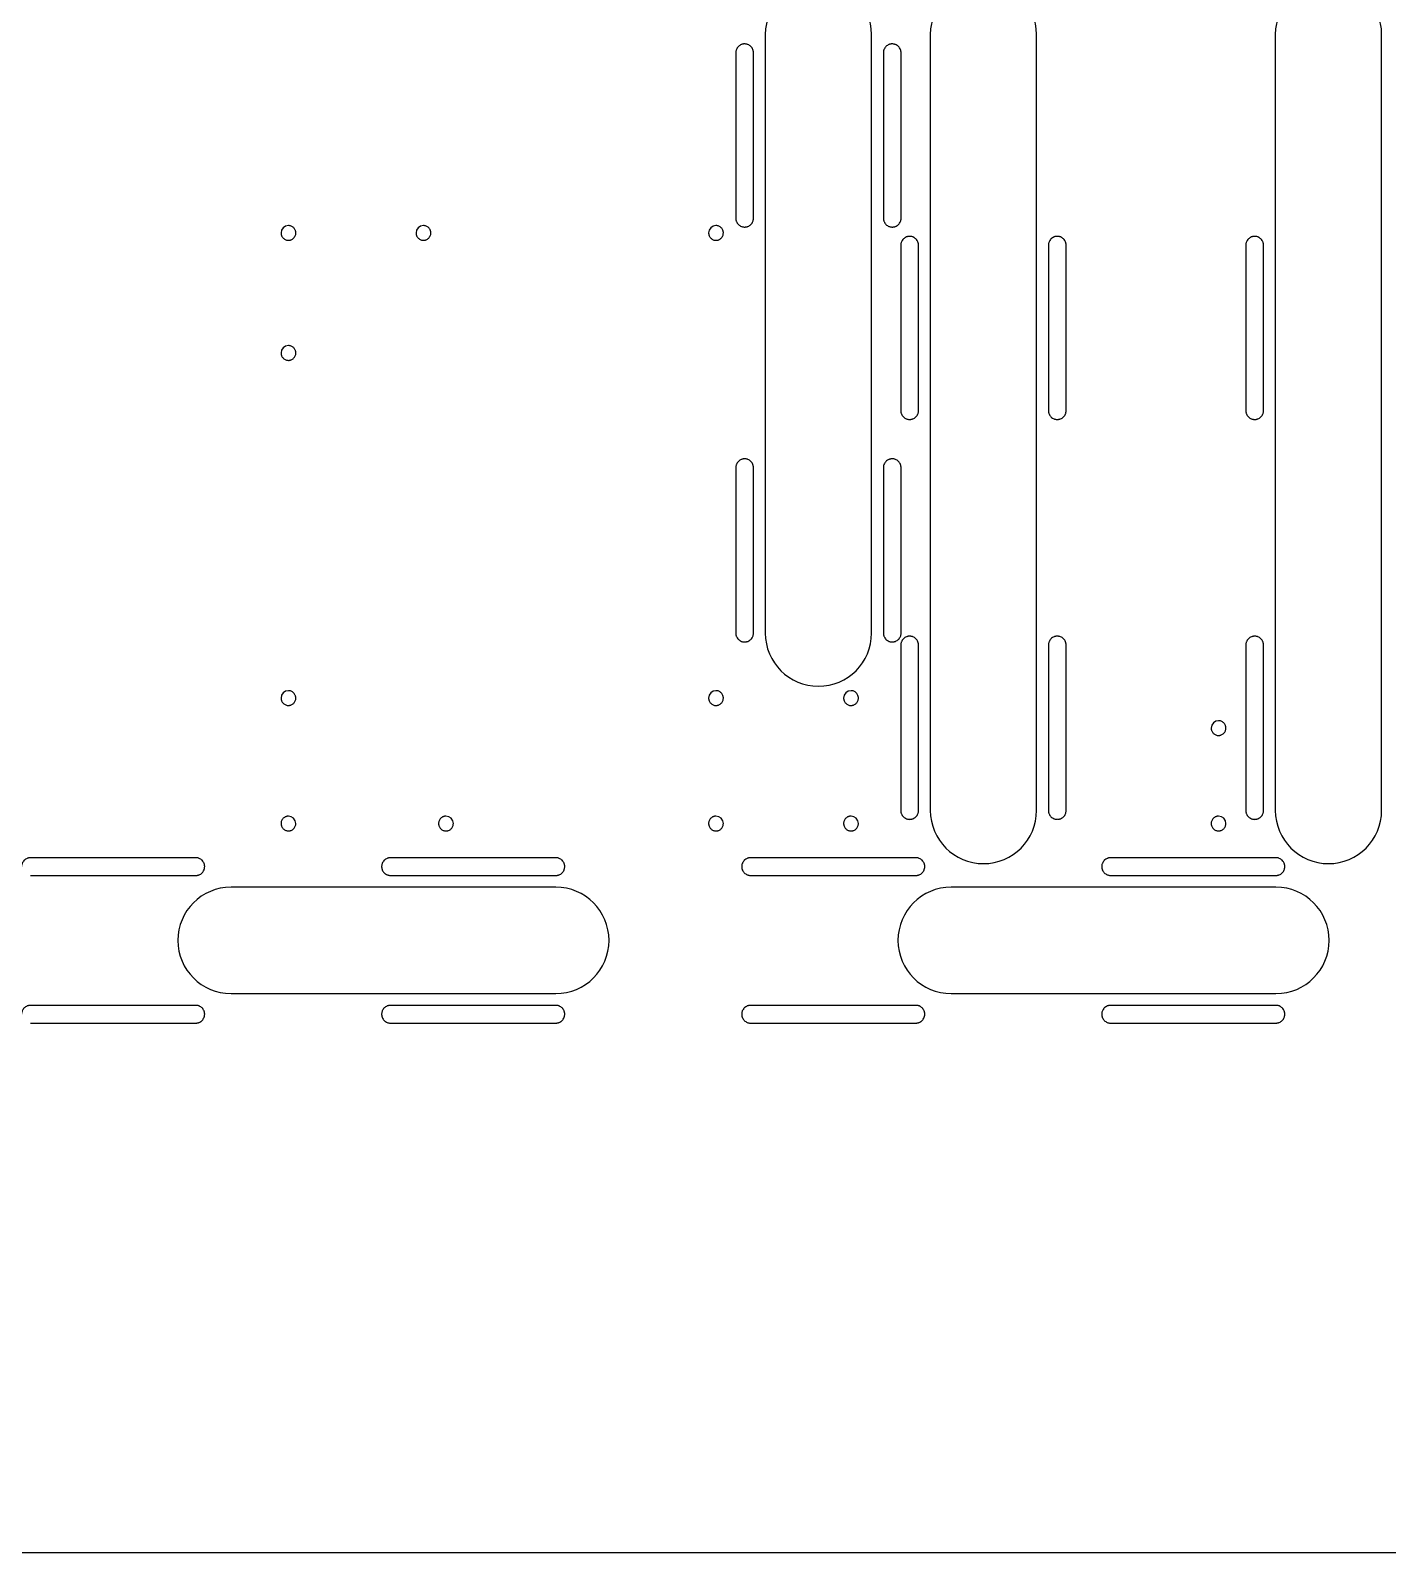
# Model space of a CAD drawing. Header units: millimetres. Extents: x 0 to 691, y 0 to 550.
# Drawn here: x 138.5 to 368.3, y 0 to 257.7 of the extents above; entities that cross this region are included whole.
import ezdxf

# ---------------------------------------------------------------- set-up
doc = ezdxf.new("R2010")
doc.units = ezdxf.units.MM

msp = doc.modelspace()

# ---------------------------------------------------------------- linework, layer by layer
at = {"color": 7, "linetype": 'Continuous', "lineweight": 25}
for p, q in [((262.94, 257), (262.94, 155.65)), ((280.94, 155.65), (280.94, 257)), ((290.88, 257), (290.88, 125.62)), ((308.88, 125.62), (308.88, 257)), ((349.3, 257), (349.3, 125.62)), ((367.3, 125.62), (367.3, 257)), ((257.95, 253.88), (257.95, 225.88)), ((260.95, 225.88), (260.95, 253.88)), ((282.94, 253.88), (282.94, 225.88)), ((285.94, 225.88), (285.94, 253.88)), ((285.89, 221.31), (285.89, 193.31)), ((288.89, 193.31), (288.89, 221.31)), ((310.88, 221.31), (310.88, 193.31)), ((313.88, 193.31), (313.88, 221.31)), ((344.31, 221.31), (344.31, 193.31)), ((347.31, 193.31), (347.31, 221.31)), ((257.95, 183.65), (257.95, 155.65)), ((260.95, 155.65), (260.95, 183.65)), ((282.94, 183.65), (282.94, 155.65)), ((285.94, 155.65), (285.94, 183.65)), ((285.89, 153.62), (285.89, 125.62)), ((288.89, 125.62), (288.89, 153.62)), ((310.88, 153.62), (310.88, 125.62)), ((313.88, 125.62), (313.88, 153.62)), ((344.31, 153.62), (344.31, 125.62)), ((347.31, 125.62), (347.31, 153.62)), ((166.53, 117.62), (138.53, 117.62)), ((227.49, 117.62), (199.49, 117.62)), ((288.45, 117.62), (260.45, 117.62)), ((349.41, 117.62), (321.41, 117.62)), ((138.53, 114.62), (166.53, 114.62)), ((199.49, 114.62), (227.49, 114.62)), ((260.45, 114.62), (288.45, 114.62)), ((321.41, 114.62), (349.41, 114.62)), ((227.49, 112.63), (172.49, 112.63)), ((349.41, 112.63), (294.41, 112.63)), ((172.49, 94.63), (227.49, 94.63)), ((294.41, 94.63), (349.41, 94.63)), ((166.53, 92.63), (138.53, 92.63)), ((227.49, 92.63), (199.49, 92.63)), ((288.45, 92.63), (260.45, 92.63)), ((349.41, 92.63), (321.41, 92.63)), ((138.53, 89.63), (166.53, 89.63)), ((199.49, 89.63), (227.49, 89.63)), ((260.45, 89.63), (288.45, 89.63)), ((321.41, 89.63), (349.41, 89.63)), ((0, 0), (691, 0))]:
    msp.add_line(p, q, dxfattribs=at)
for centre, radius, start, end in [((271.94, 257), 9, 360, 180), ((299.88, 257), 9, 360, 180), ((358.3, 257), 9, 360, 180), ((182.21, 223.39), 1.25, 90, 180), ((205.07, 223.39), 1.25, 90, 180), ((254.6, 223.39), 1.25, 90, 180), ((182.21, 203.07), 1.25, 90, 180), ((271.94, 155.65), 9, 180, 0), ((182.21, 144.65), 1.25, 90, 180), ((254.6, 144.65), 1.25, 90, 180), ((277.46, 144.65), 1.25, 90, 180), ((339.69, 139.57), 1.25, 90, 180), ((182.21, 123.41), 1.25, 0, 90), ((208.88, 123.41), 1.25, 0, 90), ((254.6, 123.41), 1.25, 0, 90), ((277.46, 123.41), 1.25, 0, 90), ((299.88, 125.62), 9, 180, 0), ((339.69, 123.41), 1.25, 0, 90), ((358.3, 125.62), 9, 180, 0), ((172.49, 103.63), 9, 90, 270), ((227.49, 103.63), 9, 270, 90), ((294.41, 103.63), 9, 90, 270), ((349.41, 103.63), 9, 270, 90)]:
    msp.add_arc(centre, radius, start, end, dxfattribs=at)
for points, knots in [([(259.45, 255.38), (259.41, 255.38), (259.33, 255.38), (259.22, 255.37), (259.11, 255.35), (259, 255.32), (258.84, 255.26), (258.62, 255.15), (258.38, 254.95), (258.19, 254.71), (258.06, 254.47), (257.99, 254.26), (257.95, 254.07), (257.95, 253.95), (257.95, 253.88)], [0, 0, 0, 0, 0.048289, 0.096176, 0.143937, 0.191849, 0.240186, 0.370043, 0.500049, 0.62991, 0.759912, 0.840125, 0.919726, 1, 1, 1, 1]), ([(260.95, 253.88), (260.95, 253.92), (260.95, 254), (260.93, 254.11), (260.91, 254.22), (260.88, 254.33), (260.82, 254.5), (260.71, 254.71), (260.52, 254.95), (260.28, 255.15), (260.04, 255.27), (259.82, 255.34), (259.64, 255.38), (259.51, 255.38), (259.45, 255.38)], [0, 0, 0, 0, 0.048291, 0.09618, 0.143941, 0.191852, 0.240187, 0.370048, 0.500049, 0.629906, 0.759912, 0.840121, 0.919723, 1, 1, 1, 1]), ([(284.44, 255.38), (284.4, 255.38), (284.33, 255.38), (284.21, 255.37), (284.1, 255.35), (283.99, 255.32), (283.83, 255.26), (283.61, 255.15), (283.37, 254.95), (283.18, 254.71), (283.05, 254.47), (282.98, 254.26), (282.95, 254.07), (282.94, 253.95), (282.94, 253.88)], [0, 0, 0, 0, 0.048289, 0.096176, 0.143937, 0.191849, 0.240186, 0.370043, 0.500049, 0.62991, 0.759912, 0.840125, 0.919726, 1, 1, 1, 1]), ([(285.94, 253.88), (285.94, 253.92), (285.94, 254), (285.92, 254.11), (285.9, 254.22), (285.87, 254.33), (285.82, 254.5), (285.7, 254.71), (285.51, 254.95), (285.27, 255.15), (285.03, 255.27), (284.81, 255.34), (284.63, 255.38), (284.5, 255.38), (284.44, 255.38)], [0, 0, 0, 0, 0.048291, 0.09618, 0.143941, 0.191852, 0.240187, 0.370048, 0.500049, 0.629906, 0.759912, 0.840121, 0.919723, 1, 1, 1, 1]), ([(183.46, 223.39), (183.46, 223.43), (183.46, 223.51), (183.44, 223.62), (183.41, 223.74), (183.36, 223.89), (183.26, 224.08), (183.1, 224.28), (182.9, 224.44), (182.68, 224.56), (182.44, 224.63), (182.29, 224.63), (182.21, 224.64)], [0, 0, 0, 0, 0.060291, 0.120064, 0.179857, 0.24021, 0.370087, 0.500132, 0.630004, 0.760055, 0.879981, 1, 1, 1, 1]), ([(206.32, 223.39), (206.32, 223.43), (206.32, 223.51), (206.3, 223.62), (206.27, 223.74), (206.22, 223.89), (206.12, 224.08), (205.96, 224.28), (205.76, 224.44), (205.54, 224.56), (205.3, 224.63), (205.15, 224.63), (205.07, 224.64)], [0, 0, 0, 0, 0.060291, 0.120064, 0.179857, 0.24021, 0.370087, 0.500132, 0.630004, 0.760055, 0.879981, 1, 1, 1, 1]), ([(255.85, 223.39), (255.85, 223.43), (255.85, 223.51), (255.83, 223.62), (255.8, 223.74), (255.75, 223.89), (255.65, 224.08), (255.49, 224.28), (255.29, 224.44), (255.07, 224.56), (254.83, 224.63), (254.68, 224.63), (254.6, 224.64)], [0, 0, 0, 0, 0.060291, 0.120064, 0.179857, 0.24021, 0.370087, 0.500132, 0.630004, 0.760055, 0.879981, 1, 1, 1, 1]), ([(257.95, 225.88), (257.95, 225.85), (257.95, 225.77), (257.96, 225.66), (257.98, 225.55), (258.01, 225.44), (258.07, 225.27), (258.19, 225.05), (258.38, 224.82), (258.62, 224.62), (258.86, 224.5), (259.07, 224.43), (259.26, 224.39), (259.39, 224.39), (259.45, 224.38)], [0, 0, 0, 0, 0.048291, 0.09618, 0.143941, 0.191852, 0.240187, 0.370048, 0.500049, 0.629906, 0.759912, 0.840121, 0.919723, 1, 1, 1, 1]), ([(259.45, 224.38), (259.49, 224.38), (259.56, 224.39), (259.67, 224.4), (259.78, 224.42), (259.89, 224.45), (260.06, 224.51), (260.28, 224.62), (260.52, 224.82), (260.71, 225.05), (260.83, 225.29), (260.9, 225.51), (260.94, 225.69), (260.95, 225.82), (260.95, 225.88)], [0, 0, 0, 0, 0.048289, 0.096176, 0.143937, 0.191849, 0.240186, 0.370043, 0.500049, 0.62991, 0.759912, 0.840125, 0.919726, 1, 1, 1, 1]), ([(282.94, 225.88), (282.94, 225.85), (282.94, 225.77), (282.96, 225.66), (282.98, 225.55), (283.01, 225.44), (283.07, 225.27), (283.18, 225.05), (283.37, 224.82), (283.61, 224.62), (283.85, 224.5), (284.07, 224.43), (284.25, 224.39), (284.38, 224.39), (284.44, 224.38)], [0, 0, 0, 0, 0.048291, 0.09618, 0.143941, 0.191852, 0.240187, 0.370048, 0.500049, 0.629906, 0.759912, 0.840121, 0.919723, 1, 1, 1, 1]), ([(284.44, 224.38), (284.48, 224.38), (284.55, 224.39), (284.67, 224.4), (284.78, 224.42), (284.89, 224.45), (285.05, 224.51), (285.27, 224.62), (285.51, 224.82), (285.7, 225.05), (285.83, 225.29), (285.9, 225.51), (285.93, 225.69), (285.94, 225.82), (285.94, 225.88)], [0, 0, 0, 0, 0.048289, 0.096176, 0.143937, 0.191849, 0.240186, 0.370043, 0.500049, 0.62991, 0.759912, 0.840125, 0.919726, 1, 1, 1, 1]), ([(180.96, 223.39), (180.96, 223.35), (180.96, 223.27), (180.98, 223.15), (181.01, 223.04), (181.06, 222.88), (181.16, 222.7), (181.32, 222.5), (181.52, 222.34), (181.74, 222.22), (181.97, 222.15), (182.13, 222.14), (182.21, 222.14)], [0, 0, 0, 0, 0.060291, 0.120064, 0.179857, 0.24021, 0.370087, 0.500132, 0.630004, 0.760055, 0.879981, 1, 1, 1, 1]), ([(182.21, 222.14), (182.25, 222.14), (182.33, 222.14), (182.44, 222.16), (182.56, 222.19), (182.71, 222.24), (182.9, 222.34), (183.1, 222.5), (183.26, 222.7), (183.37, 222.92), (183.45, 223.15), (183.45, 223.31), (183.46, 223.39)], [0, 0, 0, 0, 0.060288, 0.120059, 0.179853, 0.240209, 0.370082, 0.500132, 0.630009, 0.760055, 0.879986, 1, 1, 1, 1]), ([(203.82, 223.39), (203.82, 223.35), (203.82, 223.27), (203.84, 223.15), (203.87, 223.04), (203.92, 222.88), (204.02, 222.7), (204.18, 222.5), (204.38, 222.34), (204.6, 222.22), (204.83, 222.15), (204.99, 222.14), (205.07, 222.14)], [0, 0, 0, 0, 0.060291, 0.120064, 0.179857, 0.24021, 0.370087, 0.500132, 0.630004, 0.760055, 0.879981, 1, 1, 1, 1]), ([(205.07, 222.14), (205.11, 222.14), (205.19, 222.14), (205.3, 222.16), (205.42, 222.19), (205.57, 222.24), (205.76, 222.34), (205.96, 222.5), (206.12, 222.7), (206.23, 222.92), (206.31, 223.15), (206.31, 223.31), (206.32, 223.39)], [0, 0, 0, 0, 0.060288, 0.120059, 0.179853, 0.240209, 0.370082, 0.500132, 0.630009, 0.760055, 0.879986, 1, 1, 1, 1]), ([(253.35, 223.39), (253.35, 223.35), (253.35, 223.27), (253.37, 223.15), (253.4, 223.04), (253.45, 222.88), (253.55, 222.7), (253.71, 222.5), (253.91, 222.34), (254.13, 222.22), (254.36, 222.15), (254.52, 222.14), (254.6, 222.14)], [0, 0, 0, 0, 0.060291, 0.120064, 0.179857, 0.24021, 0.370087, 0.500132, 0.630004, 0.760055, 0.879981, 1, 1, 1, 1]), ([(254.6, 222.14), (254.64, 222.14), (254.72, 222.14), (254.83, 222.16), (254.95, 222.19), (255.1, 222.24), (255.29, 222.34), (255.49, 222.5), (255.65, 222.7), (255.76, 222.92), (255.84, 223.15), (255.84, 223.31), (255.85, 223.39)], [0, 0, 0, 0, 0.060288, 0.120059, 0.179853, 0.240209, 0.370082, 0.500132, 0.630009, 0.760055, 0.879986, 1, 1, 1, 1]), ([(287.39, 222.81), (287.35, 222.81), (287.27, 222.81), (287.16, 222.8), (287.05, 222.77), (286.94, 222.75), (286.78, 222.69), (286.56, 222.57), (286.32, 222.38), (286.13, 222.14), (286, 221.9), (285.93, 221.69), (285.89, 221.5), (285.89, 221.37), (285.89, 221.31)], [0, 0, 0, 0, 0.048289, 0.096176, 0.143937, 0.191849, 0.240186, 0.370043, 0.500049, 0.62991, 0.759912, 0.840125, 0.919726, 1, 1, 1, 1]), ([(288.89, 221.31), (288.89, 221.35), (288.89, 221.42), (288.87, 221.54), (288.85, 221.65), (288.82, 221.76), (288.76, 221.92), (288.65, 222.14), (288.46, 222.38), (288.22, 222.57), (287.98, 222.7), (287.76, 222.77), (287.58, 222.8), (287.45, 222.81), (287.39, 222.81)], [0, 0, 0, 0, 0.048291, 0.09618, 0.143941, 0.191852, 0.240187, 0.370048, 0.500049, 0.629906, 0.759912, 0.840121, 0.919723, 1, 1, 1, 1]), ([(312.38, 222.81), (312.34, 222.81), (312.27, 222.81), (312.15, 222.8), (312.04, 222.77), (311.93, 222.75), (311.77, 222.69), (311.55, 222.57), (311.31, 222.38), (311.12, 222.14), (310.99, 221.9), (310.92, 221.69), (310.89, 221.5), (310.88, 221.37), (310.88, 221.31)], [0, 0, 0, 0, 0.048289, 0.096176, 0.143937, 0.191849, 0.240186, 0.370043, 0.500049, 0.62991, 0.759912, 0.840125, 0.919726, 1, 1, 1, 1]), ([(313.88, 221.31), (313.88, 221.35), (313.88, 221.42), (313.86, 221.54), (313.84, 221.65), (313.81, 221.76), (313.76, 221.92), (313.64, 222.14), (313.45, 222.38), (313.21, 222.57), (312.97, 222.7), (312.75, 222.77), (312.57, 222.8), (312.44, 222.81), (312.38, 222.81)], [0, 0, 0, 0, 0.048291, 0.09618, 0.143941, 0.191852, 0.240187, 0.370048, 0.500049, 0.629906, 0.759912, 0.840121, 0.919723, 1, 1, 1, 1]), ([(345.81, 222.81), (345.77, 222.81), (345.69, 222.81), (345.58, 222.8), (345.47, 222.77), (345.36, 222.75), (345.2, 222.69), (344.98, 222.57), (344.74, 222.38), (344.55, 222.14), (344.42, 221.9), (344.35, 221.69), (344.31, 221.5), (344.31, 221.37), (344.31, 221.31)], [0, 0, 0, 0, 0.048289, 0.096176, 0.143937, 0.191849, 0.240186, 0.370043, 0.500049, 0.62991, 0.759912, 0.840125, 0.919726, 1, 1, 1, 1]), ([(347.31, 221.31), (347.31, 221.35), (347.31, 221.42), (347.29, 221.54), (347.27, 221.65), (347.24, 221.76), (347.18, 221.92), (347.07, 222.14), (346.88, 222.38), (346.64, 222.57), (346.4, 222.7), (346.18, 222.77), (346, 222.8), (345.87, 222.81), (345.81, 222.81)], [0, 0, 0, 0, 0.048291, 0.09618, 0.143941, 0.191852, 0.240187, 0.370048, 0.500049, 0.629906, 0.759912, 0.840121, 0.919723, 1, 1, 1, 1]), ([(183.46, 203.07), (183.46, 203.11), (183.46, 203.19), (183.44, 203.3), (183.41, 203.42), (183.36, 203.57), (183.26, 203.76), (183.1, 203.96), (182.9, 204.12), (182.68, 204.24), (182.44, 204.31), (182.29, 204.31), (182.21, 204.32)], [0, 0, 0, 0, 0.060291, 0.120064, 0.179857, 0.24021, 0.370087, 0.500132, 0.630004, 0.760055, 0.879981, 1, 1, 1, 1]), ([(180.96, 203.07), (180.96, 203.03), (180.96, 202.95), (180.98, 202.83), (181.01, 202.72), (181.06, 202.56), (181.16, 202.38), (181.32, 202.18), (181.52, 202.02), (181.74, 201.9), (181.97, 201.83), (182.13, 201.82), (182.21, 201.82)], [0, 0, 0, 0, 0.060291, 0.120064, 0.179857, 0.24021, 0.370087, 0.500132, 0.630004, 0.760055, 0.879981, 1, 1, 1, 1]), ([(182.21, 201.82), (182.25, 201.82), (182.33, 201.82), (182.44, 201.84), (182.56, 201.87), (182.71, 201.92), (182.9, 202.02), (183.1, 202.18), (183.26, 202.38), (183.37, 202.6), (183.45, 202.83), (183.45, 202.99), (183.46, 203.07)], [0, 0, 0, 0, 0.060288, 0.120059, 0.179853, 0.240209, 0.370082, 0.500132, 0.630009, 0.760055, 0.879986, 1, 1, 1, 1]), ([(285.89, 193.31), (285.89, 193.27), (285.89, 193.2), (285.9, 193.09), (285.92, 192.97), (285.95, 192.87), (286.01, 192.7), (286.13, 192.48), (286.32, 192.24), (286.56, 192.05), (286.8, 191.93), (287.01, 191.85), (287.2, 191.82), (287.33, 191.81), (287.39, 191.81)], [0, 0, 0, 0, 0.048291, 0.09618, 0.143941, 0.191852, 0.240187, 0.370048, 0.500049, 0.629906, 0.759912, 0.840121, 0.919723, 1, 1, 1, 1]), ([(287.39, 191.81), (287.43, 191.81), (287.5, 191.81), (287.61, 191.83), (287.72, 191.85), (287.83, 191.88), (288, 191.94), (288.22, 192.05), (288.46, 192.24), (288.65, 192.48), (288.77, 192.72), (288.84, 192.94), (288.88, 193.12), (288.89, 193.25), (288.89, 193.31)], [0, 0, 0, 0, 0.048289, 0.096176, 0.143937, 0.191849, 0.240186, 0.370043, 0.500049, 0.62991, 0.759912, 0.840125, 0.919726, 1, 1, 1, 1]), ([(310.88, 193.31), (310.88, 193.27), (310.88, 193.2), (310.9, 193.09), (310.92, 192.97), (310.95, 192.87), (311.01, 192.7), (311.12, 192.48), (311.31, 192.24), (311.55, 192.05), (311.79, 191.93), (312.01, 191.85), (312.19, 191.82), (312.32, 191.81), (312.38, 191.81)], [0, 0, 0, 0, 0.048291, 0.09618, 0.143941, 0.191852, 0.240187, 0.370048, 0.500049, 0.629906, 0.759912, 0.840121, 0.919723, 1, 1, 1, 1]), ([(312.38, 191.81), (312.42, 191.81), (312.49, 191.81), (312.61, 191.83), (312.72, 191.85), (312.83, 191.88), (312.99, 191.94), (313.21, 192.05), (313.45, 192.24), (313.64, 192.48), (313.77, 192.72), (313.84, 192.94), (313.87, 193.12), (313.88, 193.25), (313.88, 193.31)], [0, 0, 0, 0, 0.048289, 0.096176, 0.143937, 0.191849, 0.240186, 0.370043, 0.500049, 0.62991, 0.759912, 0.840125, 0.919726, 1, 1, 1, 1]), ([(344.31, 193.31), (344.31, 193.27), (344.31, 193.2), (344.32, 193.09), (344.34, 192.97), (344.37, 192.87), (344.43, 192.7), (344.55, 192.48), (344.74, 192.24), (344.98, 192.05), (345.22, 191.93), (345.43, 191.85), (345.62, 191.82), (345.75, 191.81), (345.81, 191.81)], [0, 0, 0, 0, 0.048291, 0.09618, 0.143941, 0.191852, 0.240187, 0.370048, 0.500049, 0.629906, 0.759912, 0.840121, 0.919723, 1, 1, 1, 1]), ([(345.81, 191.81), (345.85, 191.81), (345.92, 191.81), (346.03, 191.83), (346.14, 191.85), (346.25, 191.88), (346.42, 191.94), (346.64, 192.05), (346.88, 192.24), (347.07, 192.48), (347.19, 192.72), (347.26, 192.94), (347.3, 193.12), (347.31, 193.25), (347.31, 193.31)], [0, 0, 0, 0, 0.048289, 0.096176, 0.143937, 0.191849, 0.240186, 0.370043, 0.500049, 0.62991, 0.759912, 0.840125, 0.919726, 1, 1, 1, 1]), ([(259.45, 185.15), (259.41, 185.15), (259.33, 185.15), (259.22, 185.13), (259.11, 185.11), (259, 185.08), (258.84, 185.02), (258.62, 184.91), (258.38, 184.72), (258.19, 184.48), (258.06, 184.24), (257.99, 184.02), (257.95, 183.84), (257.95, 183.71), (257.95, 183.65)], [0, 0, 0, 0, 0.048289, 0.096176, 0.143937, 0.191849, 0.240186, 0.370043, 0.500049, 0.62991, 0.759912, 0.840125, 0.919726, 1, 1, 1, 1]), ([(260.95, 183.65), (260.95, 183.69), (260.95, 183.76), (260.93, 183.87), (260.91, 183.99), (260.88, 184.09), (260.82, 184.26), (260.71, 184.48), (260.52, 184.72), (260.28, 184.91), (260.04, 185.03), (259.82, 185.11), (259.64, 185.14), (259.51, 185.15), (259.45, 185.15)], [0, 0, 0, 0, 0.048291, 0.09618, 0.143941, 0.191852, 0.240187, 0.370048, 0.500049, 0.629906, 0.759912, 0.840121, 0.919723, 1, 1, 1, 1]), ([(284.44, 185.15), (284.4, 185.15), (284.33, 185.15), (284.21, 185.13), (284.1, 185.11), (283.99, 185.08), (283.83, 185.02), (283.61, 184.91), (283.37, 184.72), (283.18, 184.48), (283.05, 184.24), (282.98, 184.02), (282.95, 183.84), (282.94, 183.71), (282.94, 183.65)], [0, 0, 0, 0, 0.048289, 0.096176, 0.143937, 0.191849, 0.240186, 0.370043, 0.500049, 0.62991, 0.759912, 0.840125, 0.919726, 1, 1, 1, 1]), ([(285.94, 183.65), (285.94, 183.69), (285.94, 183.76), (285.92, 183.87), (285.9, 183.99), (285.87, 184.09), (285.82, 184.26), (285.7, 184.48), (285.51, 184.72), (285.27, 184.91), (285.03, 185.03), (284.81, 185.11), (284.63, 185.14), (284.5, 185.15), (284.44, 185.15)], [0, 0, 0, 0, 0.048291, 0.09618, 0.143941, 0.191852, 0.240187, 0.370048, 0.500049, 0.629906, 0.759912, 0.840121, 0.919723, 1, 1, 1, 1]), ([(257.95, 155.65), (257.95, 155.61), (257.95, 155.54), (257.96, 155.42), (257.98, 155.31), (258.01, 155.2), (258.07, 155.04), (258.19, 154.82), (258.38, 154.58), (258.62, 154.39), (258.86, 154.26), (259.07, 154.19), (259.26, 154.16), (259.39, 154.15), (259.45, 154.15)], [0, 0, 0, 0, 0.048291, 0.09618, 0.143941, 0.191852, 0.240187, 0.370048, 0.500049, 0.629906, 0.759912, 0.840121, 0.919723, 1, 1, 1, 1]), ([(259.45, 154.15), (259.49, 154.15), (259.56, 154.15), (259.67, 154.16), (259.78, 154.19), (259.89, 154.21), (260.06, 154.27), (260.28, 154.39), (260.52, 154.58), (260.71, 154.82), (260.83, 155.06), (260.9, 155.27), (260.94, 155.46), (260.95, 155.59), (260.95, 155.65)], [0, 0, 0, 0, 0.0482886, 0.0961759, 0.1439368, 0.1918488, 0.2401863, 0.3700434, 0.5000491, 0.6299104, 0.7599117, 0.8401248, 0.9197264, 1, 1, 1, 1]), ([(282.94, 155.65), (282.94, 155.61), (282.94, 155.54), (282.96, 155.42), (282.98, 155.31), (283.01, 155.2), (283.07, 155.04), (283.18, 154.82), (283.37, 154.58), (283.61, 154.39), (283.85, 154.26), (284.07, 154.19), (284.25, 154.16), (284.38, 154.15), (284.44, 154.15)], [0, 0, 0, 0, 0.048291, 0.09618, 0.143941, 0.191852, 0.240187, 0.370048, 0.500049, 0.629906, 0.759912, 0.840121, 0.919723, 1, 1, 1, 1]), ([(284.44, 154.15), (284.48, 154.15), (284.55, 154.15), (284.67, 154.16), (284.78, 154.19), (284.89, 154.21), (285.05, 154.27), (285.27, 154.39), (285.51, 154.58), (285.7, 154.82), (285.83, 155.06), (285.9, 155.27), (285.93, 155.46), (285.94, 155.59), (285.94, 155.65)], [0, 0, 0, 0, 0.048289, 0.096176, 0.143937, 0.191849, 0.240186, 0.370043, 0.500049, 0.62991, 0.759912, 0.840125, 0.919726, 1, 1, 1, 1]), ([(287.39, 155.12), (287.35, 155.12), (287.27, 155.12), (287.16, 155.11), (287.05, 155.09), (286.94, 155.06), (286.78, 155), (286.56, 154.89), (286.32, 154.69), (286.13, 154.45), (286, 154.21), (285.93, 154), (285.89, 153.81), (285.89, 153.69), (285.89, 153.62)], [0, 0, 0, 0, 0.048289, 0.096176, 0.143937, 0.191849, 0.240186, 0.370043, 0.500049, 0.62991, 0.759912, 0.840125, 0.919726, 1, 1, 1, 1]), ([(288.89, 153.62), (288.89, 153.66), (288.89, 153.74), (288.87, 153.85), (288.85, 153.96), (288.82, 154.07), (288.76, 154.24), (288.65, 154.45), (288.46, 154.69), (288.22, 154.89), (287.98, 155.01), (287.76, 155.08), (287.58, 155.12), (287.45, 155.12), (287.39, 155.12)], [0, 0, 0, 0, 0.048291, 0.09618, 0.143941, 0.191852, 0.240187, 0.370048, 0.500049, 0.629906, 0.759912, 0.840121, 0.919723, 1, 1, 1, 1]), ([(312.38, 155.12), (312.34, 155.12), (312.27, 155.12), (312.15, 155.11), (312.04, 155.09), (311.93, 155.06), (311.77, 155), (311.55, 154.89), (311.31, 154.69), (311.12, 154.45), (310.99, 154.21), (310.92, 154), (310.89, 153.81), (310.88, 153.69), (310.88, 153.62)], [0, 0, 0, 0, 0.048289, 0.096176, 0.143937, 0.191849, 0.240186, 0.370043, 0.500049, 0.62991, 0.759912, 0.840125, 0.919726, 1, 1, 1, 1]), ([(313.88, 153.62), (313.88, 153.66), (313.88, 153.74), (313.86, 153.85), (313.84, 153.96), (313.81, 154.07), (313.76, 154.24), (313.64, 154.45), (313.45, 154.69), (313.21, 154.89), (312.97, 155.01), (312.75, 155.08), (312.57, 155.12), (312.44, 155.12), (312.38, 155.12)], [0, 0, 0, 0, 0.048291, 0.09618, 0.143941, 0.191852, 0.240187, 0.370048, 0.500049, 0.629906, 0.759912, 0.840121, 0.919723, 1, 1, 1, 1]), ([(345.81, 155.12), (345.77, 155.12), (345.69, 155.12), (345.58, 155.11), (345.47, 155.09), (345.36, 155.06), (345.2, 155), (344.98, 154.89), (344.74, 154.69), (344.55, 154.45), (344.42, 154.21), (344.35, 154), (344.31, 153.81), (344.31, 153.69), (344.31, 153.62)], [0, 0, 0, 0, 0.048289, 0.096176, 0.143937, 0.191849, 0.240186, 0.370043, 0.500049, 0.62991, 0.759912, 0.840125, 0.919726, 1, 1, 1, 1]), ([(347.31, 153.62), (347.31, 153.66), (347.31, 153.74), (347.29, 153.85), (347.27, 153.96), (347.24, 154.07), (347.18, 154.24), (347.07, 154.45), (346.88, 154.69), (346.64, 154.89), (346.4, 155.01), (346.18, 155.08), (346, 155.12), (345.87, 155.12), (345.81, 155.12)], [0, 0, 0, 0, 0.048291, 0.09618, 0.143941, 0.191852, 0.240187, 0.370048, 0.500049, 0.629906, 0.759912, 0.840121, 0.919723, 1, 1, 1, 1]), ([(180.96, 144.65), (180.96, 144.61), (180.96, 144.53), (180.98, 144.41), (181.01, 144.3), (181.06, 144.14), (181.16, 143.96), (181.32, 143.76), (181.52, 143.6), (181.74, 143.48), (181.97, 143.41), (182.13, 143.4), (182.21, 143.4)], [0, 0, 0, 0, 0.060291, 0.120064, 0.179857, 0.24021, 0.370087, 0.500132, 0.630004, 0.760055, 0.879981, 1, 1, 1, 1]), ([(183.46, 144.65), (183.46, 144.69), (183.46, 144.77), (183.44, 144.88), (183.41, 145), (183.36, 145.15), (183.26, 145.34), (183.1, 145.54), (182.9, 145.7), (182.68, 145.82), (182.44, 145.89), (182.29, 145.89), (182.21, 145.9)], [0, 0, 0, 0, 0.060291, 0.120064, 0.179857, 0.24021, 0.370087, 0.500132, 0.630004, 0.760055, 0.879981, 1, 1, 1, 1]), ([(182.21, 143.4), (182.25, 143.4), (182.33, 143.4), (182.44, 143.42), (182.56, 143.45), (182.71, 143.5), (182.9, 143.6), (183.1, 143.76), (183.26, 143.96), (183.37, 144.18), (183.45, 144.41), (183.45, 144.57), (183.46, 144.65)], [0, 0, 0, 0, 0.060288, 0.120059, 0.179853, 0.240209, 0.370082, 0.500132, 0.630009, 0.760055, 0.879986, 1, 1, 1, 1]), ([(253.35, 144.65), (253.35, 144.61), (253.35, 144.53), (253.37, 144.41), (253.4, 144.3), (253.45, 144.14), (253.55, 143.96), (253.71, 143.76), (253.91, 143.6), (254.13, 143.48), (254.36, 143.41), (254.52, 143.4), (254.6, 143.4)], [0, 0, 0, 0, 0.060291, 0.120064, 0.179857, 0.24021, 0.370087, 0.500132, 0.630004, 0.760055, 0.879981, 1, 1, 1, 1]), ([(255.85, 144.65), (255.85, 144.69), (255.85, 144.77), (255.83, 144.88), (255.8, 145), (255.75, 145.15), (255.65, 145.34), (255.49, 145.54), (255.29, 145.7), (255.07, 145.82), (254.83, 145.89), (254.68, 145.89), (254.6, 145.9)], [0, 0, 0, 0, 0.060291, 0.120064, 0.179857, 0.24021, 0.370087, 0.500132, 0.630004, 0.760055, 0.879981, 1, 1, 1, 1]), ([(254.6, 143.4), (254.64, 143.4), (254.72, 143.4), (254.83, 143.42), (254.95, 143.45), (255.1, 143.5), (255.29, 143.6), (255.49, 143.76), (255.65, 143.96), (255.76, 144.18), (255.84, 144.41), (255.84, 144.57), (255.85, 144.65)], [0, 0, 0, 0, 0.060288, 0.120059, 0.179853, 0.240209, 0.370082, 0.500132, 0.630009, 0.760055, 0.879986, 1, 1, 1, 1]), ([(276.21, 144.65), (276.21, 144.61), (276.21, 144.53), (276.23, 144.41), (276.26, 144.3), (276.31, 144.14), (276.41, 143.96), (276.57, 143.76), (276.77, 143.6), (276.99, 143.48), (277.22, 143.41), (277.38, 143.4), (277.46, 143.4)], [0, 0, 0, 0, 0.060291, 0.120064, 0.179857, 0.24021, 0.370087, 0.500132, 0.630004, 0.760055, 0.879981, 1, 1, 1, 1]), ([(278.71, 144.65), (278.71, 144.69), (278.71, 144.77), (278.69, 144.88), (278.66, 145), (278.61, 145.15), (278.51, 145.34), (278.35, 145.54), (278.15, 145.7), (277.93, 145.82), (277.69, 145.89), (277.54, 145.89), (277.46, 145.9)], [0, 0, 0, 0, 0.060291, 0.120064, 0.179857, 0.24021, 0.370087, 0.500132, 0.630004, 0.760055, 0.879981, 1, 1, 1, 1]), ([(277.46, 143.4), (277.5, 143.4), (277.58, 143.4), (277.69, 143.42), (277.81, 143.45), (277.96, 143.5), (278.15, 143.6), (278.35, 143.76), (278.51, 143.96), (278.62, 144.18), (278.7, 144.41), (278.7, 144.57), (278.71, 144.65)], [0, 0, 0, 0, 0.060288, 0.120059, 0.179853, 0.240209, 0.370082, 0.500132, 0.630009, 0.760055, 0.879986, 1, 1, 1, 1]), ([(338.44, 139.57), (338.44, 139.53), (338.44, 139.45), (338.46, 139.33), (338.49, 139.22), (338.54, 139.06), (338.64, 138.88), (338.8, 138.68), (339, 138.52), (339.22, 138.4), (339.45, 138.33), (339.61, 138.32), (339.69, 138.32)], [0, 0, 0, 0, 0.060291, 0.120064, 0.179857, 0.24021, 0.370087, 0.500132, 0.630004, 0.760055, 0.879981, 1, 1, 1, 1]), ([(340.94, 139.57), (340.94, 139.61), (340.94, 139.69), (340.92, 139.8), (340.89, 139.92), (340.84, 140.07), (340.74, 140.26), (340.58, 140.46), (340.38, 140.62), (340.16, 140.74), (339.92, 140.81), (339.77, 140.81), (339.69, 140.82)], [0, 0, 0, 0, 0.060291, 0.120064, 0.179857, 0.24021, 0.370087, 0.500132, 0.630004, 0.760055, 0.879981, 1, 1, 1, 1]), ([(339.69, 138.32), (339.73, 138.32), (339.81, 138.32), (339.92, 138.34), (340.04, 138.37), (340.19, 138.42), (340.38, 138.52), (340.58, 138.68), (340.74, 138.88), (340.85, 139.1), (340.93, 139.33), (340.93, 139.49), (340.94, 139.57)], [0, 0, 0, 0, 0.060288, 0.120059, 0.179853, 0.240209, 0.370082, 0.500132, 0.630009, 0.760055, 0.879986, 1, 1, 1, 1]), ([(182.21, 124.66), (182.17, 124.66), (182.09, 124.66), (181.97, 124.64), (181.86, 124.61), (181.7, 124.56), (181.52, 124.46), (181.32, 124.3), (181.16, 124.1), (181.04, 123.88), (180.97, 123.65), (180.96, 123.49), (180.96, 123.41)], [0, 0, 0, 0, 0.060288, 0.120059, 0.179853, 0.240209, 0.370082, 0.500132, 0.630009, 0.760055, 0.879986, 1, 1, 1, 1]), ([(208.88, 124.66), (208.84, 124.66), (208.76, 124.66), (208.64, 124.64), (208.53, 124.61), (208.37, 124.56), (208.19, 124.46), (207.99, 124.3), (207.83, 124.1), (207.71, 123.88), (207.64, 123.65), (207.63, 123.49), (207.63, 123.41)], [0, 0, 0, 0, 0.060288, 0.120059, 0.179853, 0.240209, 0.370082, 0.500132, 0.630009, 0.760055, 0.879986, 1, 1, 1, 1]), ([(254.6, 124.66), (254.56, 124.66), (254.48, 124.66), (254.36, 124.64), (254.25, 124.61), (254.09, 124.56), (253.91, 124.46), (253.71, 124.3), (253.55, 124.1), (253.43, 123.88), (253.36, 123.65), (253.35, 123.49), (253.35, 123.41)], [0, 0, 0, 0, 0.060288, 0.120059, 0.179853, 0.240209, 0.370082, 0.500132, 0.630009, 0.760055, 0.879986, 1, 1, 1, 1]), ([(277.46, 124.66), (277.42, 124.66), (277.34, 124.66), (277.22, 124.64), (277.11, 124.61), (276.95, 124.56), (276.77, 124.46), (276.57, 124.3), (276.41, 124.1), (276.29, 123.88), (276.22, 123.65), (276.21, 123.49), (276.21, 123.41)], [0, 0, 0, 0, 0.060288, 0.120059, 0.179853, 0.240209, 0.370082, 0.500132, 0.630009, 0.760055, 0.879986, 1, 1, 1, 1]), ([(285.89, 125.62), (285.89, 125.58), (285.89, 125.51), (285.9, 125.4), (285.92, 125.29), (285.95, 125.18), (286.01, 125.01), (286.13, 124.79), (286.32, 124.55), (286.56, 124.36), (286.8, 124.24), (287.01, 124.17), (287.2, 124.13), (287.33, 124.12), (287.39, 124.12)], [0, 0, 0, 0, 0.048291, 0.09618, 0.143941, 0.191852, 0.240187, 0.370048, 0.500049, 0.629906, 0.759912, 0.840121, 0.919723, 1, 1, 1, 1]), ([(287.39, 124.12), (287.43, 124.12), (287.5, 124.13), (287.61, 124.14), (287.72, 124.16), (287.83, 124.19), (288, 124.25), (288.22, 124.36), (288.46, 124.55), (288.65, 124.79), (288.77, 125.03), (288.84, 125.25), (288.88, 125.43), (288.89, 125.56), (288.89, 125.62)], [0, 0, 0, 0, 0.048289, 0.096176, 0.143937, 0.191849, 0.240186, 0.370043, 0.500049, 0.62991, 0.759912, 0.840125, 0.919726, 1, 1, 1, 1]), ([(310.88, 125.62), (310.88, 125.58), (310.88, 125.51), (310.9, 125.4), (310.92, 125.29), (310.95, 125.18), (311.01, 125.01), (311.12, 124.79), (311.31, 124.55), (311.55, 124.36), (311.79, 124.24), (312.01, 124.17), (312.19, 124.13), (312.32, 124.12), (312.38, 124.12)], [0, 0, 0, 0, 0.048291, 0.09618, 0.143941, 0.191852, 0.240187, 0.370048, 0.500049, 0.629906, 0.759912, 0.840121, 0.919723, 1, 1, 1, 1]), ([(312.38, 124.12), (312.42, 124.12), (312.49, 124.13), (312.61, 124.14), (312.72, 124.16), (312.83, 124.19), (312.99, 124.25), (313.21, 124.36), (313.45, 124.55), (313.64, 124.79), (313.77, 125.03), (313.84, 125.25), (313.87, 125.43), (313.88, 125.56), (313.88, 125.62)], [0, 0, 0, 0, 0.0482886, 0.0961759, 0.1439368, 0.1918488, 0.2401863, 0.3700434, 0.5000491, 0.6299104, 0.7599117, 0.8401248, 0.9197264, 1, 1, 1, 1]), ([(339.69, 124.66), (339.65, 124.66), (339.57, 124.66), (339.45, 124.64), (339.34, 124.61), (339.18, 124.56), (339, 124.46), (338.8, 124.3), (338.64, 124.1), (338.52, 123.88), (338.45, 123.65), (338.44, 123.49), (338.44, 123.41)], [0, 0, 0, 0, 0.060288, 0.120059, 0.179853, 0.240209, 0.370082, 0.500132, 0.630009, 0.760055, 0.879986, 1, 1, 1, 1]), ([(344.31, 125.62), (344.31, 125.58), (344.31, 125.51), (344.32, 125.4), (344.34, 125.29), (344.37, 125.18), (344.43, 125.01), (344.55, 124.79), (344.74, 124.55), (344.98, 124.36), (345.22, 124.24), (345.43, 124.17), (345.62, 124.13), (345.75, 124.12), (345.81, 124.12)], [0, 0, 0, 0, 0.048291, 0.09618, 0.143941, 0.191852, 0.240187, 0.370048, 0.500049, 0.629906, 0.759912, 0.840121, 0.919723, 1, 1, 1, 1]), ([(345.81, 124.12), (345.85, 124.12), (345.92, 124.13), (346.03, 124.14), (346.14, 124.16), (346.25, 124.19), (346.42, 124.25), (346.64, 124.36), (346.88, 124.55), (347.07, 124.79), (347.19, 125.03), (347.26, 125.25), (347.3, 125.43), (347.31, 125.56), (347.31, 125.62)], [0, 0, 0, 0, 0.048289, 0.096176, 0.143937, 0.191849, 0.240186, 0.370043, 0.500049, 0.62991, 0.759912, 0.840125, 0.919726, 1, 1, 1, 1]), ([(180.96, 123.41), (180.96, 123.37), (180.96, 123.29), (180.98, 123.18), (181.01, 123.06), (181.06, 122.91), (181.16, 122.72), (181.32, 122.52), (181.52, 122.36), (181.74, 122.24), (181.97, 122.17), (182.13, 122.17), (182.21, 122.16)], [0, 0, 0, 0, 0.060291, 0.120064, 0.179857, 0.24021, 0.370087, 0.500132, 0.630004, 0.760055, 0.879981, 1, 1, 1, 1]), ([(182.21, 122.16), (182.25, 122.16), (182.33, 122.16), (182.44, 122.18), (182.56, 122.21), (182.71, 122.26), (182.9, 122.36), (183.1, 122.52), (183.26, 122.72), (183.37, 122.94), (183.45, 123.18), (183.45, 123.33), (183.46, 123.41)], [0, 0, 0, 0, 0.060288, 0.120059, 0.179853, 0.240209, 0.370082, 0.500132, 0.630009, 0.760055, 0.879986, 1, 1, 1, 1]), ([(207.63, 123.41), (207.63, 123.37), (207.63, 123.29), (207.65, 123.18), (207.68, 123.06), (207.73, 122.91), (207.83, 122.72), (207.99, 122.52), (208.19, 122.36), (208.41, 122.24), (208.64, 122.17), (208.8, 122.17), (208.88, 122.16)], [0, 0, 0, 0, 0.060291, 0.120064, 0.179857, 0.24021, 0.370087, 0.500132, 0.630004, 0.760055, 0.879981, 1, 1, 1, 1]), ([(208.88, 122.16), (208.92, 122.16), (209, 122.16), (209.11, 122.18), (209.23, 122.21), (209.38, 122.26), (209.57, 122.36), (209.77, 122.52), (209.93, 122.72), (210.04, 122.94), (210.12, 123.18), (210.12, 123.33), (210.13, 123.41)], [0, 0, 0, 0, 0.060288, 0.120059, 0.179853, 0.240209, 0.370082, 0.500132, 0.630009, 0.760055, 0.879986, 1, 1, 1, 1]), ([(253.35, 123.41), (253.35, 123.37), (253.35, 123.29), (253.37, 123.18), (253.4, 123.06), (253.45, 122.91), (253.55, 122.72), (253.71, 122.52), (253.91, 122.36), (254.13, 122.24), (254.36, 122.17), (254.52, 122.17), (254.6, 122.16)], [0, 0, 0, 0, 0.060291, 0.120064, 0.179857, 0.24021, 0.370087, 0.500132, 0.630004, 0.760055, 0.879981, 1, 1, 1, 1]), ([(254.6, 122.16), (254.64, 122.16), (254.72, 122.16), (254.83, 122.18), (254.95, 122.21), (255.1, 122.26), (255.29, 122.36), (255.49, 122.52), (255.65, 122.72), (255.76, 122.94), (255.84, 123.18), (255.84, 123.33), (255.85, 123.41)], [0, 0, 0, 0, 0.060288, 0.120059, 0.179853, 0.240209, 0.370082, 0.500132, 0.630009, 0.760055, 0.879986, 1, 1, 1, 1]), ([(276.21, 123.41), (276.21, 123.37), (276.21, 123.29), (276.23, 123.18), (276.26, 123.06), (276.31, 122.91), (276.41, 122.72), (276.57, 122.52), (276.77, 122.36), (276.99, 122.24), (277.22, 122.17), (277.38, 122.17), (277.46, 122.16)], [0, 0, 0, 0, 0.060291, 0.120064, 0.179857, 0.24021, 0.370087, 0.500132, 0.630004, 0.760055, 0.879981, 1, 1, 1, 1]), ([(277.46, 122.16), (277.5, 122.16), (277.58, 122.16), (277.69, 122.18), (277.81, 122.21), (277.96, 122.26), (278.15, 122.36), (278.35, 122.52), (278.51, 122.72), (278.62, 122.94), (278.7, 123.18), (278.7, 123.33), (278.71, 123.41)], [0, 0, 0, 0, 0.060288, 0.120059, 0.179853, 0.240209, 0.370082, 0.500132, 0.630009, 0.760055, 0.879986, 1, 1, 1, 1]), ([(338.44, 123.41), (338.44, 123.37), (338.44, 123.29), (338.46, 123.18), (338.49, 123.06), (338.54, 122.91), (338.64, 122.72), (338.8, 122.52), (339, 122.36), (339.22, 122.24), (339.45, 122.17), (339.61, 122.17), (339.69, 122.16)], [0, 0, 0, 0, 0.060291, 0.120064, 0.179857, 0.24021, 0.370087, 0.500132, 0.630004, 0.760055, 0.879981, 1, 1, 1, 1]), ([(339.69, 122.16), (339.73, 122.16), (339.81, 122.16), (339.92, 122.18), (340.04, 122.21), (340.19, 122.26), (340.38, 122.36), (340.58, 122.52), (340.74, 122.72), (340.85, 122.94), (340.93, 123.18), (340.93, 123.33), (340.94, 123.41)], [0, 0, 0, 0, 0.060288, 0.120059, 0.179853, 0.240209, 0.370082, 0.500132, 0.630009, 0.760055, 0.879986, 1, 1, 1, 1]), ([(138.53, 117.62), (138.49, 117.62), (138.41, 117.62), (138.3, 117.61), (138.19, 117.59), (138.08, 117.56), (137.92, 117.5), (137.7, 117.39), (137.46, 117.19), (137.27, 116.95), (137.14, 116.71), (137.07, 116.5), (137.03, 116.31), (137.03, 116.19), (137.03, 116.12)], [0, 0, 0, 0, 0.048289, 0.096176, 0.143937, 0.191849, 0.240186, 0.370043, 0.500049, 0.62991, 0.759912, 0.840125, 0.919726, 1, 1, 1, 1]), ([(168.03, 116.12), (168.03, 116.16), (168.03, 116.24), (168.01, 116.35), (167.99, 116.46), (167.96, 116.57), (167.9, 116.74), (167.79, 116.95), (167.6, 117.19), (167.36, 117.39), (167.12, 117.51), (166.9, 117.58), (166.72, 117.62), (166.59, 117.62), (166.53, 117.62)], [0, 0, 0, 0, 0.048291, 0.09618, 0.143941, 0.191852, 0.240187, 0.370048, 0.500049, 0.629906, 0.759912, 0.840121, 0.919723, 1, 1, 1, 1]), ([(166.53, 114.62), (166.57, 114.62), (166.64, 114.63), (166.75, 114.64), (166.86, 114.66), (166.97, 114.69), (167.14, 114.75), (167.36, 114.86), (167.6, 115.05), (167.79, 115.29), (167.91, 115.53), (167.98, 115.75), (168.02, 115.93), (168.03, 116.06), (168.03, 116.12)], [0, 0, 0, 0, 0.048289, 0.096176, 0.143937, 0.191849, 0.240186, 0.370043, 0.500049, 0.62991, 0.759912, 0.840125, 0.919726, 1, 1, 1, 1]), ([(199.49, 117.62), (199.45, 117.62), (199.37, 117.62), (199.26, 117.61), (199.15, 117.59), (199.04, 117.56), (198.88, 117.5), (198.66, 117.39), (198.42, 117.19), (198.23, 116.95), (198.1, 116.71), (198.03, 116.5), (197.99, 116.31), (197.99, 116.19), (197.99, 116.12)], [0, 0, 0, 0, 0.048289, 0.096176, 0.143937, 0.191849, 0.240186, 0.370043, 0.500049, 0.62991, 0.759912, 0.840125, 0.919726, 1, 1, 1, 1]), ([(197.99, 116.12), (197.99, 116.08), (197.99, 116.01), (198, 115.9), (198.02, 115.79), (198.05, 115.68), (198.11, 115.51), (198.23, 115.29), (198.42, 115.06), (198.66, 114.86), (198.9, 114.74), (199.11, 114.67), (199.3, 114.63), (199.43, 114.63), (199.49, 114.62)], [0, 0, 0, 0, 0.048291, 0.09618, 0.143941, 0.191852, 0.240187, 0.370048, 0.500049, 0.629906, 0.759912, 0.840121, 0.919723, 1, 1, 1, 1]), ([(228.99, 116.12), (228.99, 116.16), (228.99, 116.24), (228.97, 116.35), (228.95, 116.46), (228.92, 116.57), (228.86, 116.74), (228.75, 116.95), (228.56, 117.19), (228.32, 117.39), (228.08, 117.51), (227.86, 117.58), (227.68, 117.62), (227.55, 117.62), (227.49, 117.62)], [0, 0, 0, 0, 0.048291, 0.09618, 0.143941, 0.191852, 0.240187, 0.370048, 0.500049, 0.629906, 0.759912, 0.840121, 0.919723, 1, 1, 1, 1]), ([(227.49, 114.62), (227.53, 114.62), (227.6, 114.63), (227.71, 114.64), (227.82, 114.66), (227.93, 114.69), (228.1, 114.75), (228.32, 114.86), (228.56, 115.05), (228.75, 115.29), (228.87, 115.53), (228.94, 115.75), (228.98, 115.93), (228.99, 116.06), (228.99, 116.12)], [0, 0, 0, 0, 0.0482886, 0.0961759, 0.1439368, 0.1918488, 0.2401863, 0.3700434, 0.5000491, 0.6299104, 0.7599117, 0.8401248, 0.9197264, 1, 1, 1, 1]), ([(260.45, 117.62), (260.41, 117.62), (260.33, 117.62), (260.22, 117.61), (260.11, 117.59), (260, 117.56), (259.84, 117.5), (259.62, 117.39), (259.38, 117.19), (259.19, 116.95), (259.06, 116.71), (258.99, 116.5), (258.95, 116.31), (258.95, 116.19), (258.95, 116.12)], [0, 0, 0, 0, 0.048289, 0.096176, 0.143937, 0.191849, 0.240186, 0.370043, 0.500049, 0.62991, 0.759912, 0.840125, 0.919726, 1, 1, 1, 1]), ([(258.95, 116.12), (258.95, 116.08), (258.95, 116.01), (258.96, 115.9), (258.98, 115.79), (259.01, 115.68), (259.07, 115.51), (259.19, 115.29), (259.38, 115.06), (259.62, 114.86), (259.86, 114.74), (260.07, 114.67), (260.26, 114.63), (260.39, 114.63), (260.45, 114.62)], [0, 0, 0, 0, 0.048291, 0.09618, 0.143941, 0.191852, 0.240187, 0.370048, 0.500049, 0.629906, 0.759912, 0.840121, 0.919723, 1, 1, 1, 1]), ([(289.95, 116.12), (289.95, 116.16), (289.95, 116.24), (289.93, 116.35), (289.91, 116.46), (289.88, 116.57), (289.82, 116.74), (289.71, 116.95), (289.52, 117.19), (289.28, 117.39), (289.04, 117.51), (288.82, 117.58), (288.64, 117.62), (288.51, 117.62), (288.45, 117.62)], [0, 0, 0, 0, 0.048291, 0.09618, 0.143941, 0.191852, 0.240187, 0.370048, 0.500049, 0.629906, 0.759912, 0.840121, 0.919723, 1, 1, 1, 1]), ([(288.45, 114.62), (288.49, 114.62), (288.56, 114.63), (288.67, 114.64), (288.78, 114.66), (288.89, 114.69), (289.06, 114.75), (289.28, 114.86), (289.52, 115.05), (289.71, 115.29), (289.83, 115.53), (289.9, 115.75), (289.94, 115.93), (289.95, 116.06), (289.95, 116.12)], [0, 0, 0, 0, 0.048289, 0.096176, 0.143937, 0.191849, 0.240186, 0.370043, 0.500049, 0.62991, 0.759912, 0.840125, 0.919726, 1, 1, 1, 1]), ([(321.41, 117.62), (321.37, 117.62), (321.29, 117.62), (321.18, 117.61), (321.07, 117.59), (320.96, 117.56), (320.8, 117.5), (320.58, 117.39), (320.34, 117.19), (320.15, 116.95), (320.02, 116.71), (319.95, 116.5), (319.91, 116.31), (319.91, 116.19), (319.91, 116.12)], [0, 0, 0, 0, 0.048289, 0.096176, 0.143937, 0.191849, 0.240186, 0.370043, 0.500049, 0.62991, 0.759912, 0.840125, 0.919726, 1, 1, 1, 1]), ([(319.91, 116.12), (319.91, 116.08), (319.91, 116.01), (319.92, 115.9), (319.94, 115.79), (319.97, 115.68), (320.03, 115.51), (320.15, 115.29), (320.34, 115.06), (320.58, 114.86), (320.82, 114.74), (321.03, 114.67), (321.22, 114.63), (321.35, 114.63), (321.41, 114.62)], [0, 0, 0, 0, 0.048291, 0.09618, 0.143941, 0.191852, 0.240187, 0.370048, 0.500049, 0.629906, 0.759912, 0.840121, 0.919723, 1, 1, 1, 1]), ([(350.91, 116.12), (350.91, 116.16), (350.91, 116.24), (350.89, 116.35), (350.87, 116.46), (350.84, 116.57), (350.78, 116.74), (350.67, 116.95), (350.48, 117.19), (350.24, 117.39), (350, 117.51), (349.78, 117.58), (349.6, 117.62), (349.47, 117.62), (349.41, 117.62)], [0, 0, 0, 0, 0.048291, 0.09618, 0.143941, 0.191852, 0.240187, 0.370048, 0.500049, 0.629906, 0.759912, 0.840121, 0.919723, 1, 1, 1, 1]), ([(349.41, 114.62), (349.45, 114.62), (349.52, 114.63), (349.63, 114.64), (349.74, 114.66), (349.85, 114.69), (350.02, 114.75), (350.24, 114.86), (350.48, 115.05), (350.67, 115.29), (350.79, 115.53), (350.86, 115.75), (350.9, 115.93), (350.91, 116.06), (350.91, 116.12)], [0, 0, 0, 0, 0.048289, 0.096176, 0.143937, 0.191849, 0.240186, 0.370043, 0.500049, 0.62991, 0.759912, 0.840125, 0.919726, 1, 1, 1, 1]), ([(138.53, 92.63), (138.49, 92.63), (138.41, 92.63), (138.3, 92.62), (138.19, 92.59), (138.08, 92.56), (137.92, 92.51), (137.7, 92.39), (137.46, 92.2), (137.27, 91.96), (137.14, 91.72), (137.07, 91.5), (137.03, 91.32), (137.03, 91.19), (137.03, 91.13)], [0, 0, 0, 0, 0.048289, 0.096176, 0.143937, 0.191849, 0.240186, 0.370043, 0.500049, 0.62991, 0.759912, 0.840125, 0.919726, 1, 1, 1, 1]), ([(168.03, 91.13), (168.03, 91.17), (168.03, 91.24), (168.01, 91.36), (167.99, 91.47), (167.96, 91.58), (167.9, 91.74), (167.79, 91.96), (167.6, 92.2), (167.36, 92.39), (167.12, 92.52), (166.9, 92.59), (166.72, 92.62), (166.59, 92.63), (166.53, 92.63)], [0, 0, 0, 0, 0.048291, 0.09618, 0.143941, 0.191852, 0.240187, 0.370048, 0.500049, 0.629906, 0.759912, 0.840121, 0.919723, 1, 1, 1, 1]), ([(166.53, 89.63), (166.57, 89.63), (166.64, 89.63), (166.75, 89.65), (166.86, 89.67), (166.97, 89.7), (167.14, 89.76), (167.36, 89.87), (167.6, 90.06), (167.79, 90.3), (167.91, 90.54), (167.98, 90.76), (168.02, 90.94), (168.03, 91.07), (168.03, 91.13)], [0, 0, 0, 0, 0.048289, 0.096176, 0.143937, 0.191849, 0.240186, 0.370043, 0.500049, 0.62991, 0.759912, 0.840125, 0.919726, 1, 1, 1, 1]), ([(199.49, 92.63), (199.45, 92.63), (199.37, 92.63), (199.26, 92.62), (199.15, 92.59), (199.04, 92.56), (198.88, 92.51), (198.66, 92.39), (198.42, 92.2), (198.23, 91.96), (198.1, 91.72), (198.03, 91.5), (197.99, 91.32), (197.99, 91.19), (197.99, 91.13)], [0, 0, 0, 0, 0.048289, 0.096176, 0.143937, 0.191849, 0.240186, 0.370043, 0.500049, 0.62991, 0.759912, 0.840125, 0.919726, 1, 1, 1, 1]), ([(197.99, 91.13), (197.99, 91.09), (197.99, 91.02), (198, 90.9), (198.02, 90.79), (198.05, 90.68), (198.11, 90.52), (198.23, 90.3), (198.42, 90.06), (198.66, 89.87), (198.9, 89.74), (199.11, 89.67), (199.3, 89.64), (199.43, 89.63), (199.49, 89.63)], [0, 0, 0, 0, 0.048291, 0.09618, 0.143941, 0.191852, 0.240187, 0.370048, 0.500049, 0.629906, 0.759912, 0.840121, 0.919723, 1, 1, 1, 1]), ([(228.99, 91.13), (228.99, 91.17), (228.99, 91.24), (228.97, 91.36), (228.95, 91.47), (228.92, 91.58), (228.86, 91.74), (228.75, 91.96), (228.56, 92.2), (228.32, 92.39), (228.08, 92.52), (227.86, 92.59), (227.68, 92.62), (227.55, 92.63), (227.49, 92.63)], [0, 0, 0, 0, 0.048291, 0.09618, 0.143941, 0.191852, 0.240187, 0.370048, 0.500049, 0.629906, 0.759912, 0.840121, 0.919723, 1, 1, 1, 1]), ([(227.49, 89.63), (227.53, 89.63), (227.6, 89.63), (227.71, 89.65), (227.82, 89.67), (227.93, 89.7), (228.1, 89.76), (228.32, 89.87), (228.56, 90.06), (228.75, 90.3), (228.87, 90.54), (228.94, 90.76), (228.98, 90.94), (228.99, 91.07), (228.99, 91.13)], [0, 0, 0, 0, 0.048289, 0.096176, 0.143937, 0.191849, 0.240186, 0.370043, 0.500049, 0.62991, 0.759912, 0.840125, 0.919726, 1, 1, 1, 1]), ([(260.45, 92.63), (260.41, 92.63), (260.33, 92.63), (260.22, 92.62), (260.11, 92.59), (260, 92.56), (259.84, 92.51), (259.62, 92.39), (259.38, 92.2), (259.19, 91.96), (259.06, 91.72), (258.99, 91.5), (258.95, 91.32), (258.95, 91.19), (258.95, 91.13)], [0, 0, 0, 0, 0.048289, 0.096176, 0.143937, 0.191849, 0.240186, 0.370043, 0.500049, 0.62991, 0.759912, 0.840125, 0.919726, 1, 1, 1, 1]), ([(258.95, 91.13), (258.95, 91.09), (258.95, 91.02), (258.96, 90.9), (258.98, 90.79), (259.01, 90.68), (259.07, 90.52), (259.19, 90.3), (259.38, 90.06), (259.62, 89.87), (259.86, 89.74), (260.07, 89.67), (260.26, 89.64), (260.39, 89.63), (260.45, 89.63)], [0, 0, 0, 0, 0.048291, 0.09618, 0.143941, 0.191852, 0.240187, 0.370048, 0.500049, 0.629906, 0.759912, 0.840121, 0.919723, 1, 1, 1, 1]), ([(289.95, 91.13), (289.95, 91.17), (289.95, 91.24), (289.93, 91.36), (289.91, 91.47), (289.88, 91.58), (289.82, 91.74), (289.71, 91.96), (289.52, 92.2), (289.28, 92.39), (289.04, 92.52), (288.82, 92.59), (288.64, 92.62), (288.51, 92.63), (288.45, 92.63)], [0, 0, 0, 0, 0.048291, 0.09618, 0.143941, 0.191852, 0.240187, 0.370048, 0.500049, 0.629906, 0.759912, 0.840121, 0.919723, 1, 1, 1, 1]), ([(288.45, 89.63), (288.49, 89.63), (288.56, 89.63), (288.67, 89.65), (288.78, 89.67), (288.89, 89.7), (289.06, 89.76), (289.28, 89.87), (289.52, 90.06), (289.71, 90.3), (289.83, 90.54), (289.9, 90.76), (289.94, 90.94), (289.95, 91.07), (289.95, 91.13)], [0, 0, 0, 0, 0.048289, 0.096176, 0.143937, 0.191849, 0.240186, 0.370043, 0.500049, 0.62991, 0.759912, 0.840125, 0.919726, 1, 1, 1, 1]), ([(321.41, 92.63), (321.37, 92.63), (321.29, 92.63), (321.18, 92.62), (321.07, 92.59), (320.96, 92.56), (320.8, 92.51), (320.58, 92.39), (320.34, 92.2), (320.15, 91.96), (320.02, 91.72), (319.95, 91.5), (319.91, 91.32), (319.91, 91.19), (319.91, 91.13)], [0, 0, 0, 0, 0.048289, 0.096176, 0.143937, 0.191849, 0.240186, 0.370043, 0.500049, 0.62991, 0.759912, 0.840125, 0.919726, 1, 1, 1, 1]), ([(319.91, 91.13), (319.91, 91.09), (319.91, 91.02), (319.92, 90.9), (319.94, 90.79), (319.97, 90.68), (320.03, 90.52), (320.15, 90.3), (320.34, 90.06), (320.58, 89.87), (320.82, 89.74), (321.03, 89.67), (321.22, 89.64), (321.35, 89.63), (321.41, 89.63)], [0, 0, 0, 0, 0.048291, 0.09618, 0.143941, 0.191852, 0.240187, 0.370048, 0.500049, 0.629906, 0.759912, 0.840121, 0.919723, 1, 1, 1, 1]), ([(350.91, 91.13), (350.91, 91.17), (350.91, 91.24), (350.89, 91.36), (350.87, 91.47), (350.84, 91.58), (350.78, 91.74), (350.67, 91.96), (350.48, 92.2), (350.24, 92.39), (350, 92.52), (349.78, 92.59), (349.6, 92.62), (349.47, 92.63), (349.41, 92.63)], [0, 0, 0, 0, 0.0482914, 0.0961801, 0.143941, 0.1918516, 0.2401865, 0.3700478, 0.5000491, 0.629906, 0.7599116, 0.8401209, 0.9197225, 1, 1, 1, 1]), ([(349.41, 89.63), (349.45, 89.63), (349.52, 89.63), (349.63, 89.65), (349.74, 89.67), (349.85, 89.7), (350.02, 89.76), (350.24, 89.87), (350.48, 90.06), (350.67, 90.3), (350.79, 90.54), (350.86, 90.76), (350.9, 90.94), (350.91, 91.07), (350.91, 91.13)], [0, 0, 0, 0, 0.048289, 0.096176, 0.143937, 0.191849, 0.240186, 0.370043, 0.500049, 0.62991, 0.759912, 0.840125, 0.919726, 1, 1, 1, 1])]:
    msp.add_open_spline(points, degree=3, knots=knots, dxfattribs=at)

doc.saveas('drawing.dxf')
